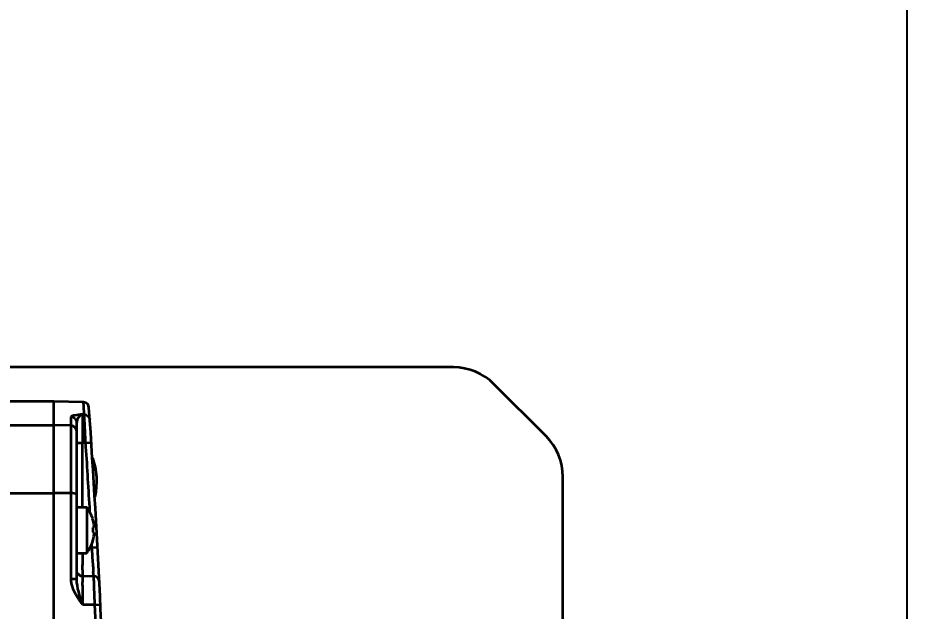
# Model space of a CAD drawing. Header units: millimetres. Extents: x 4086 to 8300, y 123 to 1549.
# Drawn here: x 7012.91 to 7047.9, y 743.84 to 767.21 of the extents above; entities that cross this region are included whole.
import ezdxf

# ---------------------------------------------------------------- set-up
doc = ezdxf.new("R2010")
doc.units = ezdxf.units.MM
doc.linetypes.add('PHANTOM', pattern=[0.8, 0.45, -0.05, 0.1, -0.05, 0.1, -0.05])
doc.layers.add('标注', color=7, linetype='Continuous', lineweight=25)
doc.layers.add('粗线', color=7, linetype='PHANTOM', lineweight=35)
doc.styles.get("Standard").update_dxf_attribs({"font": 'simsun.ttc'})
doc.dimstyles.new('直线标注', dxfattribs={"dimtxt": 7, "dimasz": 3, "dimexe": 1.25, "dimexo": 0.625, "dimtad": 1, "dimlfac": 4, "dimdsep": 46, "dimtxsty": 'Standard', "dimcen": 2.5, "dimadec": 0, "dimazin": 0, "dimtm": 1e-09, "dimtfac": 1, "dimtmove": 0, "dimatfit": 3, "dimfxl": 1, "dimarcsym": 0})

# ---------------------------------------------------------------- blocks, each defined once
blk = doc.blocks.new('*D2181')
at = {"layer": 'Defpoints', "color": 0}
for p in [(6990.045, 815.66), (7047.903, 815.66), (7047.903, 727.155)]:
    blk.add_point(p, dxfattribs=at)
at = {"layer": '标注', "color": 0, "lineweight": -2}
for p, q in [((6990.045, 816.285), (6990.045, 816.91)), ((7047.903, 727.78), (7047.903, 816.91)), ((6993.045, 815.66), (7044.903, 815.66))]:
    blk.add_line(p, q, dxfattribs=at)
at = {"layer": '标注', "color": 0}
for points in [[(6993.045, 816.16), (6993.045, 815.16), (6990.045, 815.66)], [(7044.903, 815.16), (7044.903, 816.16), (7047.903, 815.66)]]:
    blk.add_solid(points, dxfattribs=at)
at = {"layer": '标注', "color": 0, "insert": (7018.974, 819.785), "char_height": 7, "attachment_point": 5}
blk.add_mtext('254.5', dxfattribs=at)

msp = doc.modelspace()

# ---------------------------------------------------------------- linework, layer by layer
at = {"layer": '粗线', "color": 7, "linetype": 'Continuous'}
for p, q in [((7030.04992, 753.44702), (6966.88888, 753.44702)), ((7014.3319, 752.09702), (6860.44862, 752.09702)), ((6864.07361, 751.16429), (7014.3319, 751.16429)), ((6871.3848, 748.49702), (7014.3319, 748.49702))]:
    msp.add_line(p, q, dxfattribs=at)
at = {"layer": '粗线', "linetype": 'Continuous'}
for p, q in [((7033.69789, 750.73103), (7031.64091, 752.78801)), ((7015.49009, 752.07681), (7014.3319, 752.09702)), ((7014.3319, 736.00025), (7014.3319, 752.09702)), ((7015.50244, 751.8975), (7015.49023, 752.07643)), ((7015.52293, 751.59608), (7015.50244, 751.8975)), ((7015.01083, 745.105), (7015.01083, 751.49879)), ((7015.52265, 751.59614), (7015.45297, 751.59724)), ((7015.01083, 751.15311), (7014.3319, 751.16429)), ((7015.2319, 745.10499), (7015.2319, 751.27521)), ((7015.2319, 750.47808), (7015.45298, 750.47808)), ((7015.58191, 750.47604), (7015.45298, 750.47808)), ((7015.45298, 747.93452), (7015.45298, 750.47808)), ((7015.58191, 750.47604), (7015.80251, 750.49061)), ((7034.3569, 736.00019), (7034.3569, 749.14004)), ((7015.01083, 748.49457), (7014.3319, 748.49457)), ((7015.2319, 747.93452), (7015.61969, 747.93452)), ((7015.61969, 747.93452), (7015.61969, 746.13452)), ((7015.75019, 747.72496), (7015.73769, 747.94152)), ((7015.85735, 747.48792), (7015.85438, 747.48621)), ((7015.85438, 747.13352), (7015.91652, 747.13352)), ((7015.91935, 747.14258), (7015.91652, 747.13352)), ((7015.85603, 746.96849), (7015.85438, 746.93552)), ((7015.91652, 746.93552), (7015.85438, 746.93552)), ((7015.85702, 747.06755), (7015.85735, 747.03452)), ((7015.91652, 746.93552), (7015.91935, 746.92647)), ((7015.91935, 746.90178), (7015.91652, 746.86802)), ((7015.91935, 746.92647), (7015.91935, 746.90178)), ((7015.82667, 746.34897), (7015.81941, 746.48372)), ((7015.85438, 746.58284), (7015.85735, 746.58113)), ((7015.2319, 746.13452), (7015.61969, 746.13452)), ((7015.45227, 746.13199), (7015.45196, 746.00789)), ((7015.75662, 746.35019), (7015.82667, 746.34897)), ((7015.82667, 746.34897), (7016.04741, 746.36104)), ((7015.2319, 745.10499), (7015.01083, 745.10499)), ((7015.45298, 745.23067), (7015.89678, 745.22292)), ((7015.45196, 744.45313), (7015.45223, 744.34731)), ((7015.45223, 744.34731), (7015.45286, 744.13843)), ((7015.45286, 744.13843), (7015.45298, 744.10584)), ((7015.45591, 744.10158), (7015.94063, 744.10158)), ((7015.94077, 744.09732), (7016.16158, 744.10803))]:
    msp.add_line(p, q, dxfattribs=at)
for points in [[(7015.7106, 751.86725), (7015.67329, 751.97672), (7015.58666, 752.05313), (7015.48996, 752.07681)], [(7015.85438, 747.13352), (7015.85603, 747.10055), (7015.85702, 747.06755)], [(7015.91652, 747.20102), (7015.91935, 747.16725), (7015.91935, 747.14258)], [(7015.85735, 747.03452), (7015.85702, 747.0015), (7015.85603, 746.96849)]]:
    msp.add_lwpolyline(points, dxfattribs=at)
for centre, radius, start, end in [((7030.04992, 751.19702), 2.25, 45, 90), ((6645.3319, 726.44702), 371.25, 1.4743765, 3.9262217), ((7032.1069, 749.14004), 2.25, 0, 45), ((6645.33894, 726.44723), 371.02189, 3.3211568, 3.7132943), ((7013.2069, 748.94702), 2.8125, 347.745117, 19.537225), ((7014.4571, 747.02931), 1.47344, 18.134849, 37.905195), ((7014.4669, 747.03452), 1.45915, 6.552172, 18.032352), ((7014.4669, 747.03452), 1.45915, 341.967648, 353.447828), ((7014.4669, 747.03452), 1.4625, 322.020128, 341.939792), ((6878.93321, 737.05353), 137.20869, 3.7429743, 3.8845795), ((7015.4569, 745.45563), 0.225, 210.507032, 269), ((7015.89285, 744.99795), 0.225, 2.865934, 89.000001), ((6786.20368, 736.0628), 229.87759, 2.0029703, 2.1680471), ((6645.18574, 726.44427), 371.17512, 1.4754052, 2.726668)]:
    msp.add_arc(centre, radius, start, end, dxfattribs=at)
for points, knots in [([(7015.45297, 751.59727), (7015.3536, 751.58483), (7015.20867, 751.5679), (7015.07869, 751.53673), (7015.01084, 751.51569), (7015.01083, 751.49879)], [0, 0, 0, 0, 0.65621871, 0.8892291, 1, 1, 1, 1]), ([(7015.45298, 751.59724), (7015.45176, 751.55854), (7015.45288, 751.18541), (7015.45192, 750.81242), (7015.45298, 750.47808)], [0, 0, 0, 0, 0.10377905, 1, 1, 1, 1]), ([(7015.54358, 751.23149), (7015.5411, 751.27803), (7015.53392, 751.39955), (7015.52986, 751.52135), (7015.52265, 751.59614)], [0, 0, 0, 0, 0.38279867, 1, 1, 1, 1]), ([(7015.58191, 750.47604), (7015.57838, 750.5445), (7015.5659, 750.79634), (7015.55334, 751.04817), (7015.54358, 751.23149)], [0, 0, 0, 0, 0.27188675, 1, 1, 1, 1]), ([(7015.2319, 748.39893), (7015.2319, 748.41101), (7015.18619, 748.4901), (7015.08256, 748.4916), (7015.01083, 748.49212)], [0, 0, 0, 0, 0.14415944, 1, 1, 1, 1]), ([(7015.45196, 746.00789), (7015.45171, 745.90337), (7015.45763, 745.72239), (7015.43676, 745.46012), (7015.47608, 745.34594), (7015.43462, 745.23077), (7015.45298, 745.23067)], [0, 0, 0, 0, 0.40342803, 0.72358895, 0.92914518, 1, 1, 1, 1]), ([(7015.89678, 745.22292), (7015.91583, 745.22309), (7015.86625, 745.34051), (7015.89902, 745.45659), (7015.86164, 745.72178), (7015.85615, 745.90486), (7015.84923, 746.01061)], [0, 0, 0, 0, 0.07242389, 0.27770437, 0.59711839, 1, 1, 1, 1]), ([(7015.45298, 745.23067), (7015.43427, 745.23071), (7015.47602, 745.11476), (7015.43685, 745.00074), (7015.45762, 744.73868), (7015.45172, 744.5578), (7015.45196, 744.45313)], [0, 0, 0, 0, 0.07218876, 0.27695822, 0.59615626, 1, 1, 1, 1]), ([(7015.91672, 744.75919), (7015.91427, 744.8239), (7015.90617, 744.93361), (7015.9121, 745.09049), (7015.88688, 745.15752), (7015.90717, 745.22263), (7015.89677, 745.22292)], [0, 0, 0, 0, 0.41852571, 0.73532735, 0.93279333, 1, 1, 1, 1])]:
    msp.add_open_spline(points, degree=3, knots=knots, dxfattribs=at)
for points in [[(7015.01083, 751.49879), (7015.11562, 751.49697), (7015.23191, 751.38002), (7015.23191, 751.27521)], [(7015.45298, 751.59724), (7015.32962, 751.55557), (7015.2319, 751.40542), (7015.23191, 751.27521)], [(7015.52293, 751.59614), (7015.62406, 751.59433), (7015.73642, 751.48835), (7015.74321, 751.38743)], [(7015.2319, 750.9408), (7015.2319, 751.04297), (7015.11299, 751.15142), (7015.01083, 751.15311)], [(7015.02773, 744.93109), (7015.01681, 744.9883), (7015.01083, 745.04676), (7015.01083, 745.105)], [(7015.45298, 744.10584), (7015.35493, 744.43255), (7015.23191, 744.76389), (7015.23191, 745.10499)], [(7015.45597, 744.10163), (7015.27566, 744.35523), (7015.08606, 744.62544), (7015.02773, 744.93109)]]:
    msp.add_open_spline(points, degree=3, dxfattribs=at)

# ---------------------------------------------------------------- dimensions: what is measured, and where the dimension line sits
at = {"layer": '标注'}
dim = msp.add_linear_dim(base=(7047.90281, 815.66011), p1=(6990.04511, 815.66011), p2=(7047.90281, 727.15453), text='254.5', dimstyle='直线标注', dxfattribs=at)
dim.commit()
dim.dimension.update_dxf_attribs({"geometry": '*D2181', "text_midpoint": (7018.97396, 819.78511)})

doc.saveas('drawing.dxf')
